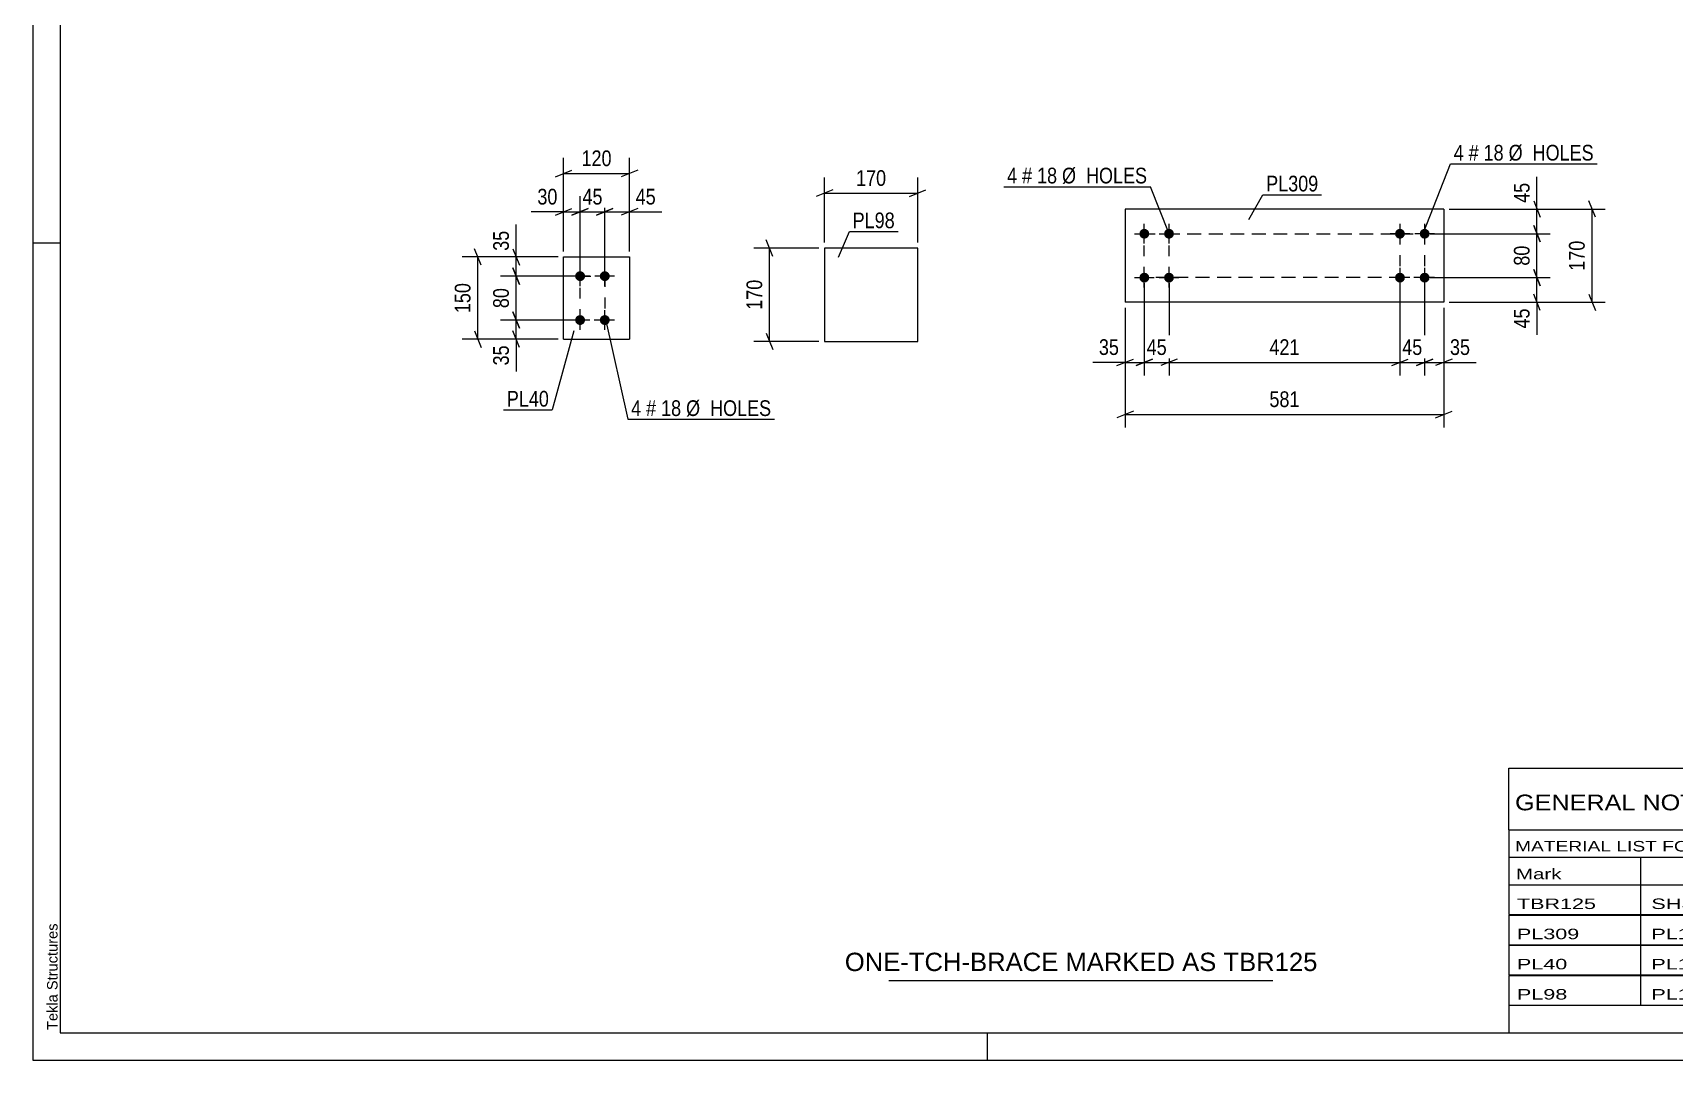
# Model space of a CAD drawing. Header units: millimetres. Extents: x 0 to 594, y 0 to 420.
# Drawn here: x 0 to 299.3, y 0 to 187.3 of the extents above; entities that cross this region are included whole.
import ezdxf

# ---------------------------------------------------------------- set-up
doc = ezdxf.new("R2010")
doc.units = ezdxf.units.MM
doc.linetypes.add('DXK_LINE_DOT2', pattern=[3.9198, 1.9599, -1.9599])
doc.styles.add('Arial', font='ARIAL.TTF', dxfattribs={"height": 0.2})
doc.styles.add('Arial Narrow', font='ARIALN.TTF', dxfattribs={"height": 0.2})

# ---------------------------------------------------------------- blocks, each defined once
blk = doc.blocks.new('Unknown-580871473-1129')
at = {"color": 5, "linetype": 'Continuous'}
for p, q in [((0, 420), (0, 0)), ((5, 415), (5, 5)), ((5, 149), (0, 149)), ((5, 5), (589, 5)), ((174, 0), (174, 5)), ((0, 0), (594, 0))]:
    blk.add_line(p, q, dxfattribs=at)
at = {"color": 174, "linetype": 'Continuous', "style": 'Arial'}
blk.add_text('Tekla Structures', height=1.9102, rotation=90, dxfattribs=at).set_placement((4.5, 5.5))
blk = doc.blocks.new('Part-580871473-3516 - 3515')
at = {"color": 2, "linetype": 'Continuous'}
for p, q in [((257.17, 155.19), (199.08, 155.19)), ((199.08, 155.19), (199.08, 138.19)), ((257.17, 155.19), (257.17, 138.19)), ((257.17, 138.19), (199.08, 138.19))]:
    blk.add_line(p, q, dxfattribs=at)
blk = doc.blocks.new('Bolt-580871473-3517 - 3515')
at = {"linetype": 'Continuous'}
for points in [[(249.17, 149.79, -1), (249.17, 151.59, -1)], [(253.67, 149.79, -1), (253.67, 151.59, -1)], [(249.17, 141.79, -1), (249.17, 143.59, -1)], [(253.67, 141.79, -1), (253.67, 143.59, -1)]]:
    blk.add_hatch(color=1, dxfattribs=at).paths.add_polyline_path(points)
at = {"color": 1, "linetype": 'Continuous'}
for p, q in [((250.97, 150.69), (247.37, 150.69)), ((249.17, 152.49), (249.17, 148.89)), ((255.47, 150.69), (251.87, 150.69)), ((253.67, 152.49), (253.67, 148.89)), ((249.17, 144.49), (249.17, 140.89)), ((253.67, 144.49), (253.67, 140.89)), ((250.97, 142.69), (247.37, 142.69)), ((255.47, 142.69), (251.87, 142.69))]:
    blk.add_line(p, q, dxfattribs=at)
blk = doc.blocks.new('Bolt-580871473-3518 - 3515')
at = {"linetype": 'Continuous'}
for points in [[(202.58, 151.59, -1), (202.58, 149.79, -1)], [(207.08, 151.59, -1), (207.08, 149.79, -1)], [(202.58, 143.59, -1), (202.58, 141.79, -1)], [(207.08, 143.59, -1), (207.08, 141.79, -1)]]:
    blk.add_hatch(color=1, dxfattribs=at).paths.add_polyline_path(points)
at = {"color": 1, "linetype": 'Continuous'}
for p, q in [((200.78, 150.69), (204.38, 150.69)), ((202.58, 148.89), (202.58, 152.49)), ((205.28, 150.69), (208.88, 150.69)), ((207.08, 148.89), (207.08, 152.49)), ((202.58, 140.89), (202.58, 144.49)), ((207.08, 140.89), (207.08, 144.49)), ((200.78, 142.69), (204.38, 142.69)), ((205.28, 142.69), (208.88, 142.69))]:
    blk.add_line(p, q, dxfattribs=at)
blk = doc.blocks.new('Part-580871473-2165 - 2159')
at = {"color": 2, "linetype": 'Continuous'}
for p, q in [((96.74, 131.46), (96.74, 146.46)), ((96.74, 146.46), (108.74, 146.46)), ((108.74, 146.46), (108.74, 131.46)), ((96.74, 131.46), (96.74, 131.46)), ((96.74, 131.46), (108.74, 131.46)), ((108.74, 131.46), (108.74, 131.46))]:
    blk.add_line(p, q, dxfattribs=at)
at = {"color": 7, "linetype": 'DXK_LINE_DOT2'}
for p, q in [((96.74, 146.46), (108.74, 146.46)), ((96.74, 131.46), (108.74, 131.46))]:
    blk.add_line(p, q, dxfattribs=at)
blk = doc.blocks.new('Bolt-580871473-2198 - 2159')
at = {"linetype": 'Continuous'}
for points in [[(99.74, 143.86), (99.93, 143.84), (100.11, 143.78), (100.27, 143.69), (100.41, 143.56), (100.52, 143.41), (100.6, 143.24), (100.64, 143.05), (100.64, 142.87), (100.6, 142.68), (100.52, 142.51), (100.41, 142.36), (100.27, 142.23), (100.11, 142.14), (99.93, 142.08), (99.74, 142.06), (99.56, 142.08), (99.38, 142.14), (99.22, 142.23), (99.08, 142.36), (98.96, 142.51), (98.89, 142.68), (98.85, 142.87), (98.85, 143.05), (98.89, 143.24), (98.96, 143.41), (99.08, 143.56), (99.22, 143.69), (99.38, 143.78), (99.56, 143.84)], [(104.24, 143.86), (104.43, 143.84), (104.61, 143.78), (104.77, 143.69), (104.91, 143.56), (105.02, 143.41), (105.1, 143.24), (105.14, 143.05), (105.14, 142.87), (105.1, 142.68), (105.02, 142.51), (104.91, 142.36), (104.77, 142.23), (104.61, 142.14), (104.43, 142.08), (104.24, 142.06), (104.06, 142.08), (103.88, 142.14), (103.72, 142.23), (103.58, 142.36), (103.46, 142.51), (103.39, 142.68), (103.35, 142.87), (103.35, 143.05), (103.39, 143.24), (103.46, 143.41), (103.58, 143.56), (103.72, 143.69), (103.88, 143.78), (104.06, 143.84)], [(99.74, 135.86), (99.93, 135.84), (100.11, 135.78), (100.27, 135.69), (100.41, 135.56), (100.52, 135.41), (100.6, 135.24), (100.64, 135.05), (100.64, 134.87), (100.6, 134.68), (100.52, 134.51), (100.41, 134.36), (100.27, 134.23), (100.11, 134.14), (99.93, 134.08), (99.74, 134.06), (99.56, 134.08), (99.38, 134.14), (99.22, 134.23), (99.08, 134.36), (98.96, 134.51), (98.89, 134.68), (98.85, 134.87), (98.85, 135.05), (98.89, 135.24), (98.96, 135.41), (99.08, 135.56), (99.22, 135.69), (99.38, 135.78), (99.56, 135.84)], [(104.24, 135.86), (104.43, 135.84), (104.61, 135.78), (104.77, 135.69), (104.91, 135.56), (105.02, 135.41), (105.1, 135.24), (105.14, 135.05), (105.14, 134.87), (105.1, 134.68), (105.02, 134.51), (104.91, 134.36), (104.77, 134.23), (104.61, 134.14), (104.43, 134.08), (104.24, 134.06), (104.06, 134.08), (103.88, 134.14), (103.72, 134.23), (103.58, 134.36), (103.46, 134.51), (103.39, 134.68), (103.35, 134.87), (103.35, 135.05), (103.39, 135.24), (103.46, 135.41), (103.58, 135.56), (103.72, 135.69), (103.88, 135.78), (104.06, 135.84)]]:
    blk.add_hatch(color=1, dxfattribs=at).paths.add_polyline_path(points)
at = {"color": 1, "linetype": 'Continuous'}
for p, q in [((99.74, 141.16), (99.74, 144.76)), ((104.24, 141.16), (104.24, 144.76)), ((101.54, 142.96), (97.94, 142.96)), ((106.04, 142.96), (102.44, 142.96)), ((101.54, 134.96), (97.94, 134.96)), ((99.74, 133.16), (99.74, 136.76)), ((106.04, 134.96), (102.44, 134.96)), ((104.24, 133.16), (104.24, 136.76))]:
    blk.add_line(p, q, dxfattribs=at)
blk = doc.blocks.new('Part-580871473-2402 - 2396')
at = {"color": 2, "linetype": 'Continuous'}
for p, q in [((161.28, 148.07), (144.28, 148.07)), ((144.28, 148.07), (144.28, 131.07)), ((161.28, 131.07), (161.28, 148.07)), ((144.28, 131.07), (161.28, 131.07))]:
    blk.add_line(p, q, dxfattribs=at)
blk = doc.blocks.new('Rectangle-580871473-3698 - 3515')
at = {"color": 1, "linetype": 'DXK_LINE_DOT2'}
blk.add_lwpolyline([(202.58, 150.69), (253.67, 150.69), (253.67, 142.69), (202.58, 142.69), (202.58, 150.69)], close=True, dxfattribs=at)
blk = doc.blocks.new('Rectangle-580871473-2382 - 2159')
at = {"color": 1, "linetype": 'DXK_LINE_DOT2'}
blk.add_lwpolyline([(99.74, 142.96), (104.24, 142.96), (104.24, 134.96), (99.74, 134.96), (99.74, 142.96)], close=True, dxfattribs=at)
blk = doc.blocks.new('Rectangle-580871473-3708 - 3515')
at = {"color": 1, "linetype": 'DXK_LINE_DOT2'}
blk.add_lwpolyline([(207.08, 150.69), (249.17, 150.69), (249.17, 142.69), (207.08, 142.69), (207.08, 150.69)], close=True, dxfattribs=at)
blk = doc.blocks.new('StraightDimension-580871473-3676 - 3515')
at = {"color": 7, "linetype": 'Continuous'}
for p, q in [((273.55, 156.69), (274.75, 153.69)), ((258.17, 155.19), (276.55, 155.19)), ((274.15, 150.69), (274.15, 155.19)), ((254.67, 150.69), (276.55, 150.69)), ((274.75, 149.19), (273.55, 152.19))]:
    blk.add_line(p, q, dxfattribs=at)
at = {"color": 0}
blk.add_wipeout([(273.4, 160.57), (269.2, 160.57), (269.2, 155.72), (273.4, 155.72)], dxfattribs=at)
at = {"color": 7, "linetype": 'Continuous'}
blk.add_line((274.15, 155.19), (274.15, 161.1), dxfattribs=at)
blk.add_line((274.15, 155.19), (274.15, 161.1), dxfattribs=at)
at = {"color": 3, "style": 'Arial Narrow'}
blk.add_text('45', height=2.863, rotation=90.0002, dxfattribs=at).set_placement((272.8, 156.32))
blk = doc.blocks.new('StraightDimension-580871473-3522 - 3515')
at = {"color": 7, "linetype": 'Continuous'}
for p, q in [((253.67, 141.69), (253.67, 124.84)), ((257.17, 137.19), (257.17, 124.84)), ((252.17, 126.64), (255.17, 127.84)), ((253.67, 127.24), (257.17, 127.24)), ((258.67, 127.84), (255.67, 126.64))]:
    blk.add_line(p, q, dxfattribs=at)
at = {"color": 0}
blk.add_wipeout([(262.55, 127.99), (262.55, 132.19), (257.69, 132.19), (257.69, 127.99)], dxfattribs=at)
at = {"color": 7, "linetype": 'Continuous'}
blk.add_line((257.17, 127.24), (263.07, 127.24), dxfattribs=at)
blk.add_line((257.17, 127.24), (263.07, 127.24), dxfattribs=at)
at = {"color": 3, "style": 'Arial Narrow'}
blk.add_text('35', height=2.863, dxfattribs=at).set_placement((258.29, 128.59))
blk = doc.blocks.new('StraightDimension-580871473-3523 - 3515')
at = {"color": 7, "linetype": 'Continuous'}
for p, q in [((249.17, 141.69), (249.17, 124.84)), ((253.67, 141.69), (253.67, 124.84)), ((247.67, 126.64), (250.67, 127.84)), ((249.17, 127.24), (253.67, 127.24)), ((255.17, 127.84), (252.17, 126.64))]:
    blk.add_line(p, q, dxfattribs=at)
at = {"color": 0}
blk.add_wipeout([(253.85, 127.99), (253.85, 132.19), (248.99, 132.19), (248.99, 127.99)], dxfattribs=at)
at = {"color": 3, "style": 'Arial Narrow'}
blk.add_text('45', height=2.863, dxfattribs=at).set_placement((249.59, 128.59))
blk = doc.blocks.new('StraightDimension-580871473-3524 - 3515')
at = {"color": 7, "linetype": 'Continuous'}
for p, q in [((207.08, 141.69), (207.08, 124.84)), ((249.17, 141.69), (249.17, 124.84)), ((208.58, 127.84), (205.58, 126.64)), ((207.08, 127.24), (249.17, 127.24)), ((247.67, 126.64), (250.67, 127.84))]:
    blk.add_line(p, q, dxfattribs=at)
at = {"color": 0}
blk.add_wipeout([(231.47, 127.99), (231.47, 132.19), (224.78, 132.19), (224.78, 127.99)], dxfattribs=at)
at = {"color": 3, "style": 'Arial Narrow'}
blk.add_text('421', height=2.863, dxfattribs=at).set_placement((225.38, 128.59))
blk = doc.blocks.new('StraightDimension-580871473-3525 - 3515')
at = {"color": 7, "linetype": 'Continuous'}
for p, q in [((202.58, 141.69), (202.58, 124.84)), ((207.08, 141.69), (207.08, 124.84)), ((201.08, 126.64), (204.08, 127.84)), ((202.58, 127.24), (207.08, 127.24)), ((208.58, 127.84), (205.58, 126.64))]:
    blk.add_line(p, q, dxfattribs=at)
at = {"color": 0}
blk.add_wipeout([(207.26, 127.99), (207.26, 132.19), (202.41, 132.19), (202.41, 127.99)], dxfattribs=at)
at = {"color": 3, "style": 'Arial Narrow'}
blk.add_text('45', height=2.863, dxfattribs=at).set_placement((203.01, 128.59))
blk = doc.blocks.new('StraightDimension-580871473-3526 - 3515')
at = {"color": 7, "linetype": 'Continuous'}
for p, q in [((202.58, 141.69), (202.58, 124.84)), ((199.08, 137.19), (199.08, 124.84)), ((197.58, 126.64), (200.58, 127.84)), ((199.08, 127.24), (202.58, 127.24)), ((204.08, 127.84), (201.08, 126.64))]:
    blk.add_line(p, q, dxfattribs=at)
at = {"color": 0}
blk.add_wipeout([(198.56, 127.99), (198.56, 132.19), (193.7, 132.19), (193.7, 127.99)], dxfattribs=at)
at = {"color": 7, "linetype": 'Continuous'}
blk.add_line((199.08, 127.24), (193.18, 127.24), dxfattribs=at)
blk.add_line((199.08, 127.24), (193.18, 127.24), dxfattribs=at)
at = {"color": 3, "style": 'Arial Narrow'}
blk.add_text('35', height=2.863, dxfattribs=at).set_placement((194.3, 128.59))
blk = doc.blocks.new('StraightDimension-580871473-3542 - 3515')
at = {"color": 7, "linetype": 'Continuous'}
for p, q in [((199.08, 137.19), (199.08, 115.34)), ((257.17, 137.19), (257.17, 115.34)), ((200.58, 118.34), (197.58, 117.14)), ((199.08, 117.74), (257.17, 117.74)), ((255.67, 117.14), (258.67, 118.34))]:
    blk.add_line(p, q, dxfattribs=at)
at = {"color": 0}
blk.add_wipeout([(231.47, 118.49), (231.47, 122.69), (224.78, 122.69), (224.78, 118.49)], dxfattribs=at)
at = {"color": 3, "style": 'Arial Narrow'}
blk.add_text('581', height=2.863, dxfattribs=at).set_placement((225.38, 119.09))
blk = doc.blocks.new('StraightDimension-580871473-3562 - 3515')
at = {"color": 7, "linetype": 'Continuous'}
for p, q in [((284.79, 153.69), (283.59, 156.69)), ((258.17, 155.19), (286.59, 155.19)), ((284.19, 138.19), (284.19, 155.19)), ((258.17, 138.19), (286.59, 138.19)), ((283.59, 139.69), (284.79, 136.69))]:
    blk.add_line(p, q, dxfattribs=at)
at = {"color": 0}
blk.add_wipeout([(283.44, 150.04), (279.24, 150.04), (279.24, 143.35), (283.44, 143.35)], dxfattribs=at)
at = {"color": 3, "style": 'Arial Narrow'}
blk.add_text('170', height=2.863, rotation=90.0002, dxfattribs=at).set_placement((282.84, 143.95))
blk = doc.blocks.new('StraightDimension-580871473-3677 - 3515')
at = {"color": 7, "linetype": 'Continuous'}
for p, q in [((254.67, 150.69), (276.55, 150.69)), ((273.55, 152.19), (274.75, 149.19)), ((274.15, 142.69), (274.15, 150.69)), ((274.75, 141.19), (273.55, 144.19)), ((254.67, 142.69), (276.55, 142.69))]:
    blk.add_line(p, q, dxfattribs=at)
at = {"color": 0}
blk.add_wipeout([(273.4, 149.12), (269.2, 149.12), (269.2, 144.27), (273.4, 144.27)], dxfattribs=at)
at = {"color": 3, "style": 'Arial Narrow'}
blk.add_text('80', height=2.863, rotation=90.0002, dxfattribs=at).set_placement((272.8, 144.87))
blk = doc.blocks.new('StraightDimension-580871473-3678 - 3515')
at = {"color": 7, "linetype": 'Continuous'}
for p, q in [((273.55, 144.19), (274.75, 141.19)), ((254.67, 142.69), (276.55, 142.69)), ((274.15, 138.19), (274.15, 142.69)), ((258.17, 138.19), (276.55, 138.19)), ((274.75, 136.69), (273.55, 139.69))]:
    blk.add_line(p, q, dxfattribs=at)
at = {"color": 0}
blk.add_wipeout([(273.4, 137.67), (269.2, 137.67), (269.2, 132.81), (273.4, 132.81)], dxfattribs=at)
at = {"color": 7, "linetype": 'Continuous'}
blk.add_line((274.15, 138.19), (274.15, 132.29), dxfattribs=at)
blk.add_line((274.15, 138.19), (274.15, 132.29), dxfattribs=at)
at = {"color": 3, "style": 'Arial Narrow'}
blk.add_text('45', height=2.863, rotation=90.0002, dxfattribs=at).set_placement((272.8, 133.41))
blk = doc.blocks.new('StraightDimension-580871473-2275 - 2159')
at = {"color": 7, "linetype": 'Continuous'}
for p, q in [((87.51, 147.96), (88.71, 144.96)), ((95.74, 146.46), (85.26, 146.46)), ((88.71, 141.46), (87.51, 144.46)), ((88.11, 142.96), (88.11, 146.46)), ((98.74, 142.96), (85.26, 142.96))]:
    blk.add_line(p, q, dxfattribs=at)
at = {"color": 0}
blk.add_wipeout([(87.36, 151.84), (83.16, 151.84), (83.16, 146.98), (87.36, 146.98)], dxfattribs=at)
at = {"color": 7, "linetype": 'Continuous'}
blk.add_line((88.11, 146.46), (88.11, 152.37), dxfattribs=at)
blk.add_line((88.11, 146.46), (88.11, 152.37), dxfattribs=at)
at = {"color": 3, "style": 'Arial Narrow'}
blk.add_text('35', height=2.863, rotation=90.0002, dxfattribs=at).set_placement((86.76, 147.58))
blk = doc.blocks.new('StraightDimension-580871473-2298 - 2159')
at = {"color": 7, "linetype": 'Continuous'}
for p, q in [((98.74, 134.96), (85.26, 134.96)), ((87.51, 136.46), (88.71, 133.46)), ((88.11, 131.46), (88.11, 134.96)), ((88.71, 129.96), (87.51, 132.96)), ((95.74, 131.46), (85.26, 131.46))]:
    blk.add_line(p, q, dxfattribs=at)
at = {"color": 0}
blk.add_wipeout([(87.36, 130.93), (83.16, 130.93), (83.16, 126.08), (87.36, 126.08)], dxfattribs=at)
at = {"color": 7, "linetype": 'Continuous'}
blk.add_line((88.11, 131.46), (88.11, 125.55), dxfattribs=at)
blk.add_line((88.11, 131.46), (88.11, 125.55), dxfattribs=at)
at = {"color": 3, "style": 'Arial Narrow'}
blk.add_text('35', height=2.863, rotation=90.0002, dxfattribs=at).set_placement((86.76, 126.68))
blk = doc.blocks.new('StraightDimension-580871473-2329 - 2159')
at = {"color": 7, "linetype": 'Continuous'}
for p, q in [((104.24, 143.96), (104.24, 157.52)), ((108.74, 147.46), (108.74, 157.52)), ((102.74, 154.07), (105.74, 155.27)), ((104.24, 154.67), (108.74, 154.67)), ((110.24, 155.27), (107.24, 154.07))]:
    blk.add_line(p, q, dxfattribs=at)
at = {"color": 0}
blk.add_wipeout([(114.13, 155.42), (114.13, 159.62), (109.27, 159.62), (109.27, 155.42)], dxfattribs=at)
at = {"color": 7, "linetype": 'Continuous'}
blk.add_line((108.74, 154.67), (114.65, 154.67), dxfattribs=at)
blk.add_line((108.74, 154.67), (114.65, 154.67), dxfattribs=at)
at = {"color": 3, "style": 'Arial Narrow'}
blk.add_text('45', height=2.863, dxfattribs=at).set_placement((109.87, 156.02))
blk = doc.blocks.new('StraightDimension-580871473-2288 - 2159')
at = {"color": 7, "linetype": 'Continuous'}
for p, q in [((87.51, 144.46), (88.71, 141.46)), ((98.74, 142.96), (85.26, 142.96)), ((88.11, 134.96), (88.11, 142.96)), ((98.74, 134.96), (85.26, 134.96)), ((88.71, 133.46), (87.51, 136.46))]:
    blk.add_line(p, q, dxfattribs=at)
at = {"color": 0}
blk.add_wipeout([(87.36, 141.39), (83.16, 141.39), (83.16, 136.53), (87.36, 136.53)], dxfattribs=at)
at = {"color": 3, "style": 'Arial Narrow'}
blk.add_text('80', height=2.863, rotation=90.0002, dxfattribs=at).set_placement((86.76, 137.13))
blk = doc.blocks.new('StraightDimension-580871473-2312 - 2159')
at = {"color": 7, "linetype": 'Continuous'}
for p, q in [((81.71, 144.96), (80.51, 147.96)), ((95.74, 146.46), (78.26, 146.46)), ((81.11, 131.46), (81.11, 146.46)), ((80.51, 132.96), (81.71, 129.96)), ((95.74, 131.46), (78.26, 131.46))]:
    blk.add_line(p, q, dxfattribs=at)
at = {"color": 0}
blk.add_wipeout([(80.36, 142.3), (76.16, 142.3), (76.16, 135.62), (80.36, 135.62)], dxfattribs=at)
at = {"color": 3, "style": 'Arial Narrow'}
blk.add_text('150', height=2.863, rotation=90.0002, dxfattribs=at).set_placement((79.76, 136.22))
blk = doc.blocks.new('StraightDimension-580871473-2342 - 2159')
at = {"color": 7, "linetype": 'Continuous'}
for p, q in [((99.74, 143.96), (99.74, 157.52)), ((104.24, 143.96), (104.24, 157.52)), ((98.24, 154.07), (101.24, 155.27)), ((99.74, 154.67), (104.24, 154.67)), ((105.74, 155.27), (102.74, 154.07))]:
    blk.add_line(p, q, dxfattribs=at)
at = {"color": 0}
blk.add_wipeout([(104.42, 155.42), (104.42, 159.62), (99.57, 159.62), (99.57, 155.42)], dxfattribs=at)
at = {"color": 3, "style": 'Arial Narrow'}
blk.add_text('45', height=2.863, dxfattribs=at).set_placement((100.17, 156.02))
blk = doc.blocks.new('StraightDimension-580871473-2352 - 2159')
at = {"color": 7, "linetype": 'Continuous'}
for p, q in [((96.74, 147.46), (96.74, 157.52)), ((99.74, 143.96), (99.74, 157.52)), ((95.24, 154.07), (98.24, 155.27)), ((96.74, 154.67), (99.74, 154.67)), ((101.24, 155.27), (98.24, 154.07))]:
    blk.add_line(p, q, dxfattribs=at)
at = {"color": 0}
blk.add_wipeout([(96.22, 155.42), (96.22, 159.62), (91.36, 159.62), (91.36, 155.42)], dxfattribs=at)
at = {"color": 7, "linetype": 'Continuous'}
blk.add_line((96.74, 154.67), (90.84, 154.67), dxfattribs=at)
blk.add_line((96.74, 154.67), (90.84, 154.67), dxfattribs=at)
at = {"color": 3, "style": 'Arial Narrow'}
blk.add_text('30', height=2.863, dxfattribs=at).set_placement((91.96, 156.02))
blk = doc.blocks.new('StraightDimension-580871473-2366 - 2159')
at = {"color": 7, "linetype": 'Continuous'}
for p, q in [((95.24, 161.07), (98.24, 162.27)), ((96.74, 147.46), (96.74, 164.52)), ((96.74, 161.67), (108.74, 161.67)), ((110.24, 162.27), (107.24, 161.07)), ((108.74, 147.46), (108.74, 164.52))]:
    blk.add_line(p, q, dxfattribs=at)
at = {"color": 0}
blk.add_wipeout([(106.09, 162.42), (106.09, 166.62), (99.4, 166.62), (99.4, 162.42)], dxfattribs=at)
at = {"color": 3, "style": 'Arial Narrow'}
blk.add_text('120', height=2.863, dxfattribs=at).set_placement((100, 163.02))
blk = doc.blocks.new('StraightDimension-580871473-2404 - 2396')
at = {"color": 7, "linetype": 'Continuous'}
for p, q in [((145.78, 158.67), (142.78, 157.47)), ((144.28, 149.07), (144.28, 160.92)), ((159.78, 157.47), (162.78, 158.67)), ((161.28, 149.07), (161.28, 160.92)), ((144.28, 158.07), (161.28, 158.07))]:
    blk.add_line(p, q, dxfattribs=at)
at = {"color": 0}
blk.add_wipeout([(156.13, 158.82), (156.13, 163.02), (149.44, 163.02), (149.44, 158.82)], dxfattribs=at)
at = {"color": 3, "style": 'Arial Narrow'}
blk.add_text('170', height=2.863, dxfattribs=at).set_placement((150.04, 159.42))
blk = doc.blocks.new('StraightDimension-580871473-2415 - 2396')
at = {"color": 7, "linetype": 'Continuous'}
for p, q in [((143.28, 148.07), (131.43, 148.07)), ((134.88, 146.57), (133.68, 149.57)), ((134.28, 131.07), (134.28, 148.07)), ((133.68, 132.57), (134.88, 129.57)), ((143.28, 131.07), (131.43, 131.07))]:
    blk.add_line(p, q, dxfattribs=at)
at = {"color": 0}
blk.add_wipeout([(133.53, 142.92), (129.33, 142.92), (129.33, 136.23), (133.53, 136.23)], dxfattribs=at)
at = {"color": 3, "style": 'Arial Narrow'}
blk.add_text('170', height=2.863, rotation=90.0002, dxfattribs=at).set_placement((132.93, 136.83))
blk = doc.blocks.new('Unknown-580871473-4414')
at = {"color": 7, "linetype": 'Continuous'}
blk.add_line((156, 14.5), (226, 14.5), dxfattribs=at)
at = {"color": 7, "style": 'Arial'}
blk.add_text('ONE-TCH-BRACE MARKED AS TBR125', height=3.3428, dxfattribs=at).set_placement((147.99, 16.25))
blk = doc.blocks.new('Unknown-580871473-4413')
at = {"color": 7, "linetype": 'Continuous'}
for p, q in [((269, 53.25), (429, 53.25)), ((269, 42), (269, 53.25)), ((429, 53.25), (429, 42)), ((269, 42), (429, 42)), ((269, 42), (269, 37)), ((429, 42), (429, 37)), ((269, 37), (429, 37)), ((269, 37), (269, 32)), ((293, 37), (293, 32)), ((328.5, 37), (328.5, 32)), ((354.5, 37), (354.5, 32)), ((367.5, 37), (367.5, 32)), ((385, 37), (385, 32)), ((407, 37), (407, 32)), ((429, 37), (429, 32)), ((269, 32), (429, 32)), ((269, 31.95), (269, 26.55)), ((269, 31.95), (429, 31.95)), ((293, 32), (293, 26.5)), ((328.5, 32), (328.5, 26.5)), ((354.5, 32), (354.5, 26.5)), ((367.5, 32), (367.5, 26.5)), ((385, 32), (385, 26.5)), ((407, 32), (407, 26.5)), ((429, 31.95), (429, 26.55)), ((269, 26.55), (429, 26.55)), ((269, 26.45), (269, 21.05)), ((269, 26.45), (429, 26.45)), ((293, 26.5), (293, 21)), ((328.5, 26.5), (328.5, 21)), ((354.5, 26.5), (354.5, 21)), ((367.5, 26.5), (367.5, 21)), ((385, 26.5), (385, 21)), ((407, 26.5), (407, 21)), ((429, 26.45), (429, 21.05)), ((269, 21.05), (429, 21.05)), ((293, 21), (293, 15.5)), ((328.5, 21), (328.5, 15.5)), ((354.5, 21), (354.5, 15.5)), ((367.5, 21), (367.5, 15.5)), ((385, 21), (385, 15.5)), ((407, 21), (407, 15.5)), ((269, 20.95), (269, 15.55)), ((269, 20.95), (429, 20.95)), ((429, 20.95), (429, 15.55)), ((269, 15.55), (429, 15.55)), ((269, 15.45), (269, 10.05)), ((269, 15.45), (429, 15.45)), ((293, 15.5), (293, 10)), ((328.5, 15.5), (328.5, 10)), ((354.5, 15.5), (354.5, 10)), ((367.5, 15.5), (367.5, 10)), ((385, 15.5), (385, 10)), ((407, 15.5), (407, 10)), ((429, 15.45), (429, 10.05)), ((269, 10.05), (429, 10.05)), ((269, 10), (429, 10)), ((269, 10), (269, 5)), ((385, 10), (385, 5)), ((407, 10), (407, 5)), ((429, 10), (429, 5)), ((269, 5), (429, 5))]:
    blk.add_line(p, q, dxfattribs=at)
at = {"color": 7, "style": 'Arial Narrow'}
for s, height, width, p in [('GENERAL NOTES & WELD DETAILS :', 2.8633, 1.4, (270.15, 45.56)), ('REFER TYP DRAWING TYP-01', 1.9089, 1.6, (353.7, 45.66)), ("MATERIAL LIST FOR ASSEMBLY MK'D", 1.9089, 1.6, (270.15, 38.06)), ('TBR125', 1.909, 1.794707, (361.59, 37.97)), ('1', 1.91, 1.794707, (391.08, 38.06)), ('No. Required', 1.9089, 1.6, (400.41, 38.06)), ('Mark', 1.909, 1.7, (270.34, 33)), ('Profile', 1.909, 1.7, (303.41, 33)), ('Material', 1.909, 1.7, (333.54, 33.06)), ('No.', 1.909, 1.7, (358.5, 33.06)), ('Length', 1.909, 1.7, (369, 33.06)), ('Area', 1.909, 1.7, (391.5, 33.06)), ('Weight', 1.909, 1.7, (411, 33.06))]:
    blk.add_text(s, height=height, dxfattribs=dict(at, width=width)).set_placement(p)
at = {"color": 7, "linetype": 'Continuous', "style": 'Arial Narrow'}
for s, height, width, p in [('TBR125', 1.909, 1.794707, (270.5, 27.56)), ('SHS150*6', 1.909, 1.794707, (295, 27.56)), ('E350', 1.909, 1.794707, (334.74, 27.56)), ('1', 1.91, 1.794707, (358.86, 27.56)), ('4112', 1.909, 1.794707, (371.58, 27.56)), ('2.5', 1.909, 1.794707, (395.32, 27.56)), ('111.3', 1.909, 1.794707, (411.96, 27.56)), ('PL309', 1.909, 1.794707, (270.5, 22.06)), ('PL12*170', 1.909, 1.794707, (295, 22.06)), ('E350', 1.909, 1.794707, (334.74, 22.06)), ('1', 1.91, 1.794707, (358.86, 22.06)), ('581', 1.909, 1.794707, (373.77, 22.06)), ('0.2', 1.909, 1.794707, (395.32, 22.06)), ('9.3', 1.909, 1.794707, (416.33, 22.06)), ('PL40', 1.909, 1.794707, (270.5, 16.56)), ('PL10*120', 1.909, 1.794707, (295, 16.56)), ('E350', 1.909, 1.794707, (334.74, 16.56)), ('4', 1.91, 1.794707, (358.86, 16.56)), ('150', 1.909, 1.794707, (373.77, 16.56)), ('0.0', 1.909, 1.794707, (395.32, 16.56)), ('5.7', 1.909, 1.794707, (416.33, 16.56)), ('PL98', 1.909, 1.794707, (270.5, 11.06)), ('PL10*170', 1.909, 1.794707, (295, 11.06)), ('E350', 1.909, 1.794707, (334.74, 11.06)), ('2', 1.91, 1.794707, (358.86, 11.06)), ('170', 1.909, 1.794707, (373.77, 11.06)), ('0.1', 1.909, 1.794707, (395.32, 11.06)), ('4.5', 1.909, 1.794707, (416.33, 11.06)), ('Total', 1.909, 1.7, (371.33, 6.5)), ('3.0', 1.909, 1.794707, (394.83, 6.5)), ('130.8', 1.909, 1.794707, (411.96, 6.5))]:
    blk.add_text(s, height=height, dxfattribs=dict(at, width=width)).set_placement(p)
blk = doc.blocks.new('Mark-580871473-3568 - 3515')
at = {"color": 0}
blk.add_wipeout([(260.8, 164.04), (260.8, 167.04), (258.97, 167.04), (258.97, 164.04)], dxfattribs=at)
blk.add_wipeout([(260.8, 164.04), (260.8, 167.04), (258.97, 167.04), (258.97, 164.04)], dxfattribs=at)
at = {"color": 7, "linetype": 'Continuous'}
blk.add_line((253.42, 150.72), (258.37, 163.44), dxfattribs=at)
at = {"color": 0}
blk.add_wipeout([(263.52, 164.04), (263.52, 167.04), (261.7, 167.04), (261.7, 164.04)], dxfattribs=at)
blk.add_wipeout([(263.52, 164.04), (263.52, 167.04), (261.7, 167.04), (261.7, 164.04)], dxfattribs=at)
at = {"color": 3, "style": 'Arial Narrow'}
blk.add_text('4', height=2.86, dxfattribs=at).set_placement((258.97, 164.04))
at = {"color": 0}
blk.add_wipeout([(268.08, 164.04), (268.08, 167.04), (264.42, 167.04), (264.42, 164.04)], dxfattribs=at)
blk.add_wipeout([(268.08, 164.04), (268.08, 167.04), (264.42, 167.04), (264.42, 164.04)], dxfattribs=at)
at = {"color": 3, "style": 'Arial Narrow'}
blk.add_text('#', height=2.86, dxfattribs=at).set_placement((261.7, 164.04))
at = {"color": 0}
blk.add_wipeout([(284.51, 164.04), (284.51, 167.04), (268.98, 167.04), (268.98, 164.04)], dxfattribs=at)
blk.add_wipeout([(284.51, 164.04), (284.51, 167.04), (268.98, 167.04), (268.98, 164.04)], dxfattribs=at)
at = {"color": 7, "linetype": 'Continuous'}
blk.add_line((258.37, 163.44), (285.11, 163.44), dxfattribs=at)
at = {"color": 3, "style": 'Arial Narrow'}
for s, p in [('18', (264.42, 164.04)), ('Ø  HOLES', (268.98, 164.04))]:
    blk.add_text(s, height=2.863, dxfattribs=at).set_placement(p)
blk = doc.blocks.new('Mark-580871473-3565 - 3515')
at = {"color": 0}
blk.add_wipeout([(234.29, 158.41), (234.29, 161.41), (224.79, 161.41), (224.79, 158.41)], dxfattribs=at)
blk.add_wipeout([(234.29, 158.41), (234.29, 161.41), (224.79, 161.41), (224.79, 158.41)], dxfattribs=at)
at = {"color": 30, "linetype": 'Continuous'}
for p, q in [((221.64, 153.28), (224.19, 157.81)), ((224.19, 157.81), (234.89, 157.81))]:
    blk.add_line(p, q, dxfattribs=at)
at = {"color": 3, "style": 'Arial Narrow'}
blk.add_text('PL309', height=2.863, dxfattribs=at).set_placement((224.79, 158.41))
blk = doc.blocks.new('Mark-580871473-3569 - 3515')
at = {"color": 0}
blk.add_wipeout([(179.4, 159.87), (179.4, 162.87), (177.57, 162.87), (177.57, 159.87)], dxfattribs=at)
blk.add_wipeout([(179.4, 159.87), (179.4, 162.87), (177.57, 162.87), (177.57, 159.87)], dxfattribs=at)
blk.add_wipeout([(182.13, 159.87), (182.13, 162.87), (180.3, 162.87), (180.3, 159.87)], dxfattribs=at)
blk.add_wipeout([(182.13, 159.87), (182.13, 162.87), (180.3, 162.87), (180.3, 159.87)], dxfattribs=at)
at = {"color": 3, "style": 'Arial Narrow'}
blk.add_text('4', height=2.86, dxfattribs=at).set_placement((177.57, 159.87))
at = {"color": 0}
blk.add_wipeout([(186.68, 159.87), (186.68, 162.87), (183.03, 162.87), (183.03, 159.87)], dxfattribs=at)
blk.add_wipeout([(186.68, 159.87), (186.68, 162.87), (183.03, 162.87), (183.03, 159.87)], dxfattribs=at)
at = {"color": 3, "style": 'Arial Narrow'}
blk.add_text('#', height=2.86, dxfattribs=at).set_placement((180.3, 159.87))
at = {"color": 0}
blk.add_wipeout([(203.11, 159.87), (203.11, 162.87), (187.58, 162.87), (187.58, 159.87)], dxfattribs=at)
blk.add_wipeout([(203.11, 159.87), (203.11, 162.87), (187.58, 162.87), (187.58, 159.87)], dxfattribs=at)
at = {"color": 7, "linetype": 'Continuous'}
for p in [(176.97, 159.27), (207.08, 150.69)]:
    blk.add_line(p, (203.71, 159.27), dxfattribs=at)
at = {"color": 3, "style": 'Arial Narrow'}
for s, p in [('18', (183.03, 159.87)), ('Ø  HOLES', (187.58, 159.87))]:
    blk.add_text(s, height=2.863, dxfattribs=at).set_placement(p)
blk = doc.blocks.new('Mark-580871473-2161 - 2159')
at = {"color": 0}
blk.add_wipeout([(94.07, 119.17), (94.07, 122.17), (86.39, 122.17), (86.39, 119.17)], dxfattribs=at)
blk.add_wipeout([(94.07, 119.17), (94.07, 122.17), (86.39, 122.17), (86.39, 119.17)], dxfattribs=at)
at = {"color": 30, "linetype": 'Continuous'}
for p in [(98.59, 132.96), (85.79, 118.57)]:
    blk.add_line(p, (94.67, 118.57), dxfattribs=at)
at = {"color": 3, "style": 'Arial Narrow'}
blk.add_text('PL40', height=2.863, dxfattribs=at).set_placement((86.39, 119.17))
blk = doc.blocks.new('Mark-580871473-2194 - 2159')
at = {"color": 0}
blk.add_wipeout([(110.87, 117.46), (110.87, 120.46), (109.04, 120.46), (109.04, 117.46)], dxfattribs=at)
blk.add_wipeout([(110.87, 117.46), (110.87, 120.46), (109.04, 120.46), (109.04, 117.46)], dxfattribs=at)
at = {"color": 7, "linetype": 'Continuous'}
blk.add_line((104.36, 135.11), (108.44, 116.86), dxfattribs=at)
at = {"color": 0}
blk.add_wipeout([(113.6, 117.46), (113.6, 120.46), (111.77, 120.46), (111.77, 117.46)], dxfattribs=at)
blk.add_wipeout([(113.6, 117.46), (113.6, 120.46), (111.77, 120.46), (111.77, 117.46)], dxfattribs=at)
at = {"color": 3, "style": 'Arial Narrow'}
blk.add_text('4', height=2.86, dxfattribs=at).set_placement((109.04, 117.46))
at = {"color": 0}
blk.add_wipeout([(118.16, 117.46), (118.16, 120.46), (114.5, 120.46), (114.5, 117.46)], dxfattribs=at)
blk.add_wipeout([(118.16, 117.46), (118.16, 120.46), (114.5, 120.46), (114.5, 117.46)], dxfattribs=at)
at = {"color": 3, "style": 'Arial Narrow'}
blk.add_text('#', height=2.86, dxfattribs=at).set_placement((111.77, 117.46))
at = {"color": 0}
blk.add_wipeout([(134.58, 117.46), (134.58, 120.46), (119.06, 120.46), (119.06, 117.46)], dxfattribs=at)
blk.add_wipeout([(134.58, 117.46), (134.58, 120.46), (119.06, 120.46), (119.06, 117.46)], dxfattribs=at)
at = {"color": 7, "linetype": 'Continuous'}
blk.add_line((108.44, 116.86), (135.18, 116.86), dxfattribs=at)
at = {"color": 3, "style": 'Arial Narrow'}
for s, p in [('18', (114.5, 117.46)), ('Ø  HOLES', (119.06, 117.46))]:
    blk.add_text(s, height=2.863, dxfattribs=at).set_placement(p)
blk = doc.blocks.new('Mark-580871473-2398 - 2396')
at = {"color": 0}
blk.add_wipeout([(157.1, 151.7), (157.1, 154.7), (149.42, 154.7), (149.42, 151.7)], dxfattribs=at)
blk.add_wipeout([(157.1, 151.7), (157.1, 154.7), (149.42, 154.7), (149.42, 151.7)], dxfattribs=at)
at = {"color": 30, "linetype": 'Continuous'}
for p, q in [((146.86, 146.42), (148.82, 151.1)), ((148.82, 151.1), (157.7, 151.1))]:
    blk.add_line(p, q, dxfattribs=at)
at = {"color": 3, "style": 'Arial Narrow'}
blk.add_text('PL98', height=2.863, dxfattribs=at).set_placement((149.42, 151.7))

msp = doc.modelspace()

# ---------------------------------------------------------------- block references
for name in ['Unknown-580871473-1129', 'Part-580871473-3516 - 3515', 'Bolt-580871473-3518 - 3515', 'Rectangle-580871473-3698 - 3515', 'Rectangle-580871473-3708 - 3515', 'Bolt-580871473-3517 - 3515', 'Part-580871473-2402 - 2396', 'Part-580871473-2165 - 2159', 'Bolt-580871473-2198 - 2159', 'Rectangle-580871473-2382 - 2159', 'Unknown-580871473-4413', 'Unknown-580871473-4414']:
    msp.add_blockref(name, (0, 0))

# ---------------------------------------------------------------- next in the draw order: block references
for name in ['StraightDimension-580871473-2404 - 2396', 'Mark-580871473-3569 - 3515', 'StraightDimension-580871473-2329 - 2159', 'Mark-580871473-3565 - 3515', 'StraightDimension-580871473-3676 - 3515', 'StraightDimension-580871473-2275 - 2159', 'StraightDimension-580871473-3522 - 3515', 'StraightDimension-580871473-2298 - 2159']:
    msp.add_blockref(name, (0, 0))

# ---------------------------------------------------------------- next in the draw order: block references
for name in ['Mark-580871473-2398 - 2396', 'StraightDimension-580871473-2415 - 2396', 'StraightDimension-580871473-2288 - 2159', 'StraightDimension-580871473-3523 - 3515']:
    msp.add_blockref(name, (0, 0))

# ---------------------------------------------------------------- next in the draw order: block references
for name in ['StraightDimension-580871473-2342 - 2159', 'StraightDimension-580871473-2312 - 2159', 'StraightDimension-580871473-3524 - 3515', 'Mark-580871473-2194 - 2159']:
    msp.add_blockref(name, (0, 0))

# ---------------------------------------------------------------- next in the draw order: block references
for name in ['StraightDimension-580871473-2352 - 2159', 'StraightDimension-580871473-3525 - 3515', 'Mark-580871473-2161 - 2159']:
    msp.add_blockref(name, (0, 0))

# ---------------------------------------------------------------- next in the draw order: block references
for name in ['StraightDimension-580871473-2366 - 2159', 'StraightDimension-580871473-3526 - 3515']:
    msp.add_blockref(name, (0, 0))

# ---------------------------------------------------------------- next in the draw order: block references
msp.add_blockref('StraightDimension-580871473-3542 - 3515', (0, 0))

# ---------------------------------------------------------------- next in the draw order: block references
msp.add_blockref('StraightDimension-580871473-3562 - 3515', (0, 0))

# ---------------------------------------------------------------- next in the draw order: block references
msp.add_blockref('StraightDimension-580871473-3677 - 3515', (0, 0))

# ---------------------------------------------------------------- next in the draw order: block references
for name in ['Mark-580871473-3568 - 3515', 'StraightDimension-580871473-3678 - 3515']:
    msp.add_blockref(name, (0, 0))

doc.saveas('drawing.dxf')
